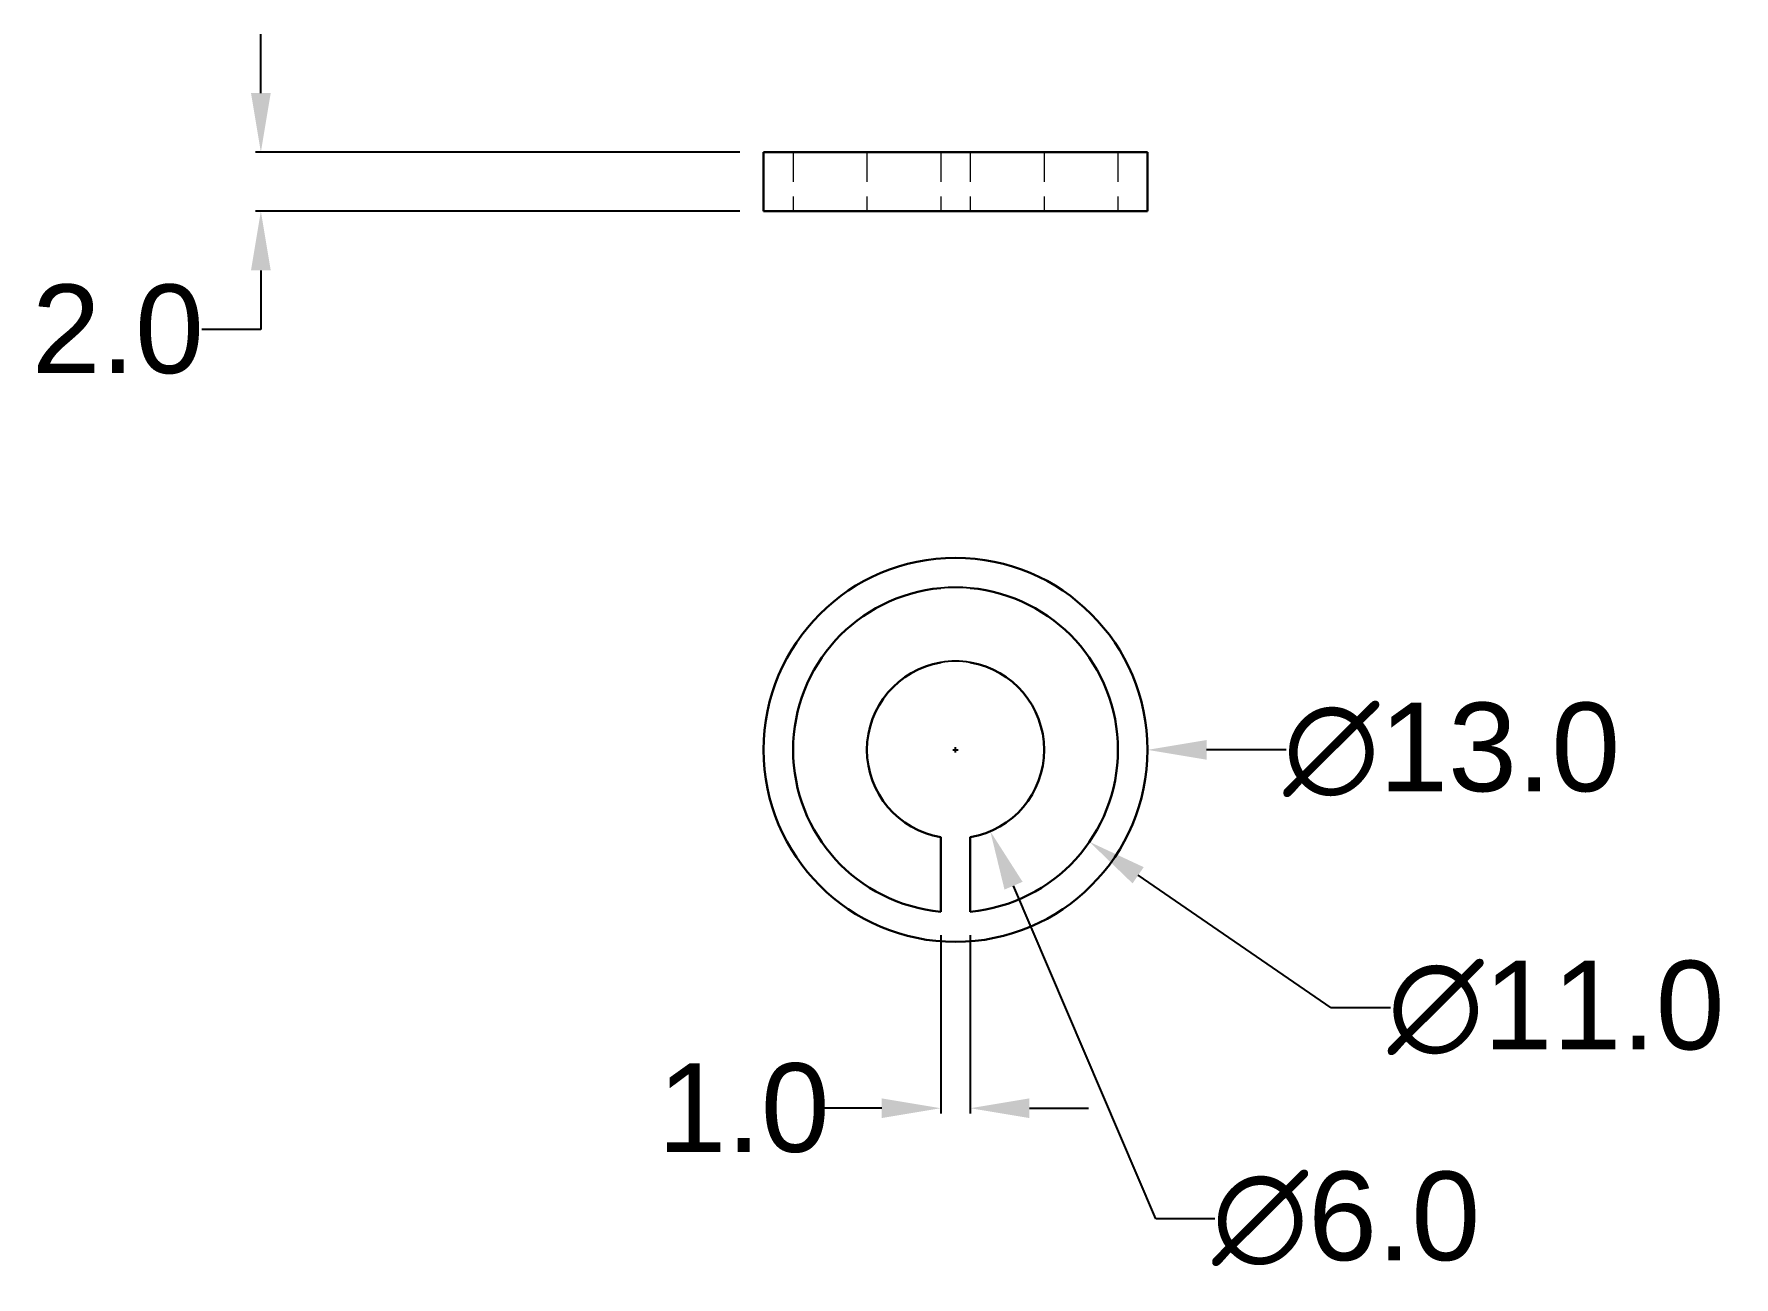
# Model space of a CAD drawing. Header units: inches. Extents: x 0 to 2200, y 53 to 755.
# Drawn here: x 2142.7 to 2200.2, y 568.3 to 610.3 of the extents above; entities that cross this region are included whole.
import ezdxf

# ---------------------------------------------------------------- set-up
doc = ezdxf.new("R2010")
doc.units = ezdxf.units.IN
doc.header["$MEASUREMENT"] = 0
doc.linetypes.add('DASHEDX2', pattern=[1.5, 1, -0.5])
doc.layers.add('hidden lines', color=7, linetype='DASHEDX2', lineweight=13)
doc.layers.add('Outlines', color=7, linetype='Continuous', lineweight=30)
doc.styles.get("Standard").update_dxf_attribs({"font": 'arial.ttf'})
doc.dimstyles.get("Standard").update_dxf_attribs({"dimtxt": 3, "dimasz": 2, "dimexe": 0.18, "dimexo": 0.8, "dimgap": 0.09, "dimtad": 0, "dimtih": 1, "dimtoh": 1, "dimdec": 1, "dimzin": 0, "dimdsep": 46, "dimtxsty": 'Standard', "dimcen": 0.09, "dimadec": 0, "dimazin": 0, "dimtfac": 1, "dimtdec": 1, "dimtofl": 0, "dimtmove": 0, "dimatfit": 3, "dimfxl": 1, "dimtolj": 1, "dimtzin": 0, "dimarcsym": 0})

# ---------------------------------------------------------------- blocks, each defined once
blk = doc.blocks.new('*D395')
at = {"color": 0, "lineweight": -2, "transparency": 16777216}
for p, q in [((2150.332, 608.347), (2150.332, 610.347)), ((2166.554, 606.347), (2150.152, 606.347)), ((2166.554, 604.347), (2150.152, 604.347)), ((2150.332, 602.347), (2150.332, 600.347)), ((2150.332, 600.347), (2148.332, 600.347))]:
    blk.add_line(p, q, dxfattribs=at)
at = {"color": 0, "transparency": 16777216}
for points in [[(2149.999, 608.347), (2150.666, 608.347), (2150.332, 606.347)], [(2149.999, 602.347), (2150.666, 602.347), (2150.332, 604.347)]]:
    blk.add_solid(points, dxfattribs=at)
at = {"layer": 'Defpoints', "color": 0, "transparency": 16777216}
for p in [(2167.354, 606.347), (2150.332, 604.347), (2167.354, 604.347)]:
    blk.add_point(p, dxfattribs=at)
at = {"color": 0, "transparency": 16777216, "insert": (2145.491, 600.347), "char_height": 3, "attachment_point": 5}
blk.add_mtext('\\A1;2.0', dxfattribs=at)
blk = doc.blocks.new('*D396')
at = {"color": 0, "lineweight": -2, "transparency": 16777216}
for p, q in [((2173.764, 586.118), (2173.944, 586.118)), ((2173.854, 586.028), (2173.854, 586.208)), ((2185.044, 586.118), (2182.354, 586.118))]:
    blk.add_line(p, q, dxfattribs=at)
at = {"color": 0, "transparency": 16777216}
blk.add_solid([(2182.354, 586.452), (2182.354, 585.785), (2180.354, 586.118)], dxfattribs=at)
at = {"layer": 'Defpoints', "color": 0, "transparency": 16777216}
for p in [(2167.354, 586.118), (2180.354, 586.118)]:
    blk.add_point(p, dxfattribs=at)
at = {"color": 0, "transparency": 16777216, "insert": (2190.657, 586.118), "char_height": 3, "attachment_point": 5}
blk.add_mtext('\\A1;∅13.0', dxfattribs=at)
blk = doc.blocks.new('*D397')
at = {"color": 0, "lineweight": -2, "transparency": 16777216}
for p, q in [((2173.764, 586.118), (2173.944, 586.118)), ((2173.854, 586.028), (2173.854, 586.208)), ((2186.577, 577.382), (2180.037, 581.873)), ((2188.577, 577.382), (2186.577, 577.382))]:
    blk.add_line(p, q, dxfattribs=at)
at = {"color": 0, "transparency": 16777216}
blk.add_solid([(2180.225, 582.148), (2179.848, 581.598), (2178.388, 583.005)], dxfattribs=at)
at = {"layer": 'Defpoints', "color": 0, "transparency": 16777216}
for p in [(2169.32, 589.231), (2178.388, 583.005)]:
    blk.add_point(p, dxfattribs=at)
at = {"color": 0, "transparency": 16777216, "insert": (2194.191, 577.382), "char_height": 3, "attachment_point": 5}
blk.add_mtext('\\A1;∅11.0', dxfattribs=at)
blk = doc.blocks.new('*D398')
at = {"color": 0, "lineweight": -2, "transparency": 16777216}
for p, q in [((2173.764, 586.118), (2173.944, 586.118)), ((2173.854, 586.028), (2173.854, 586.208)), ((2180.636, 570.245), (2175.818, 581.52)), ((2182.636, 570.245), (2180.636, 570.245))]:
    blk.add_line(p, q, dxfattribs=at)
at = {"color": 0, "transparency": 16777216}
blk.add_solid([(2176.125, 581.651), (2175.512, 581.389), (2175.032, 583.36)], dxfattribs=at)
at = {"layer": 'Defpoints', "color": 0, "transparency": 16777216}
for p in [(2172.675, 588.877), (2175.032, 583.36)]:
    blk.add_point(p, dxfattribs=at)
at = {"color": 0, "transparency": 16777216, "insert": (2187.083, 570.245), "char_height": 3, "attachment_point": 5}
blk.add_mtext('\\A1;∅6.0', dxfattribs=at)
blk = doc.blocks.new('*D405')
at = {"color": 0, "lineweight": -2, "transparency": 16777216}
for p, q in [((2173.354, 579.841), (2173.354, 573.809)), ((2174.354, 579.841), (2174.354, 573.809)), ((2171.354, 573.989), (2169.354, 573.989)), ((2176.354, 573.989), (2178.354, 573.989))]:
    blk.add_line(p, q, dxfattribs=at)
at = {"color": 0, "transparency": 16777216}
for points in [[(2171.354, 574.322), (2171.354, 573.656), (2173.354, 573.989)], [(2176.354, 574.322), (2176.354, 573.656), (2174.354, 573.989)]]:
    blk.add_solid(points, dxfattribs=at)
at = {"layer": 'Defpoints', "color": 0, "transparency": 16777216}
for p in [(2173.354, 580.641), (2174.354, 580.641), (2174.354, 573.989)]:
    blk.add_point(p, dxfattribs=at)
at = {"color": 0, "transparency": 16777216, "insert": (2166.679, 573.989), "char_height": 3, "attachment_point": 5}
blk.add_mtext('\\A1;1.0', dxfattribs=at)

msp = doc.modelspace()

# ---------------------------------------------------------------- linework, layer by layer
for radius, start, end in [(5.5, 84.78409, 95.21591), (3, 80.40593, 99.59407)]:
    msp.add_arc((2173.854, 586.118), radius, start, end)
at = {"layer": 'hidden lines'}
for p, q in [((2168.354, 606.347), (2168.354, 604.347)), ((2170.854, 606.347), (2170.854, 604.347)), ((2173.354, 606.347), (2173.354, 604.347)), ((2174.354, 606.347), (2174.354, 604.347)), ((2176.854, 606.347), (2176.854, 604.347)), ((2179.354, 606.347), (2179.354, 604.347))]:
    msp.add_line(p, q, dxfattribs=at)
at = {"layer": 'Outlines'}
for p, q in [((2180.354, 606.347), (2167.354, 606.347)), ((2167.354, 606.347), (2167.354, 604.347)), ((2180.354, 604.347), (2180.354, 606.347)), ((2167.354, 604.347), (2180.354, 604.347)), ((2173.354, 580.641), (2173.354, 583.16)), ((2174.354, 580.641), (2174.354, 583.16))]:
    msp.add_line(p, q, dxfattribs=at)
msp.add_circle((2173.854, 586.118), 6.5, dxfattribs=at)
for radius, start, end in [(5.5, 95.21591, 264.78409), (5.5, 275.21591, 84.78409), (3, 99.59407, 260.40593), (3, 279.59407, 80.40593)]:
    msp.add_arc((2173.854, 586.118), radius, start, end, dxfattribs=at)

# ---------------------------------------------------------------- dimensions: what is measured, and where the dimension line sits
dim = msp.add_linear_dim(base=(2150.332, 604.347), p1=(2167.354, 606.347), p2=(2167.354, 604.347), angle=90, dimstyle='Standard')
dim.commit()
dim.dimension.update_dxf_attribs({"geometry": '*D395', "text_midpoint": (2145.491, 600.347)})
for p1, p2, picture, middle in [((2169.32, 589.231), (2178.388, 583.005), '*D397', (2194.191, 577.382)), ((2172.675, 588.877), (2175.032, 583.36), '*D398', (2187.083, 570.245)), ((2167.354, 586.118), (2180.354, 586.118), '*D396', (2190.657, 586.118))]:
    dim = msp.add_diameter_dim_2p(p1=p1, p2=p2, dimstyle='Standard')
    dim.commit()
    dim.dimension.update_dxf_attribs({"geometry": picture, "text_midpoint": middle, "dimtype": 163})
dim = msp.add_linear_dim(base=(2174.354, 573.989), p1=(2173.354, 580.641), p2=(2174.354, 580.641), dimstyle='Standard')
dim.commit()
dim.dimension.update_dxf_attribs({"geometry": '*D405', "text_midpoint": (2166.679, 573.989), "dimtype": 160})

doc.saveas('drawing.dxf')
